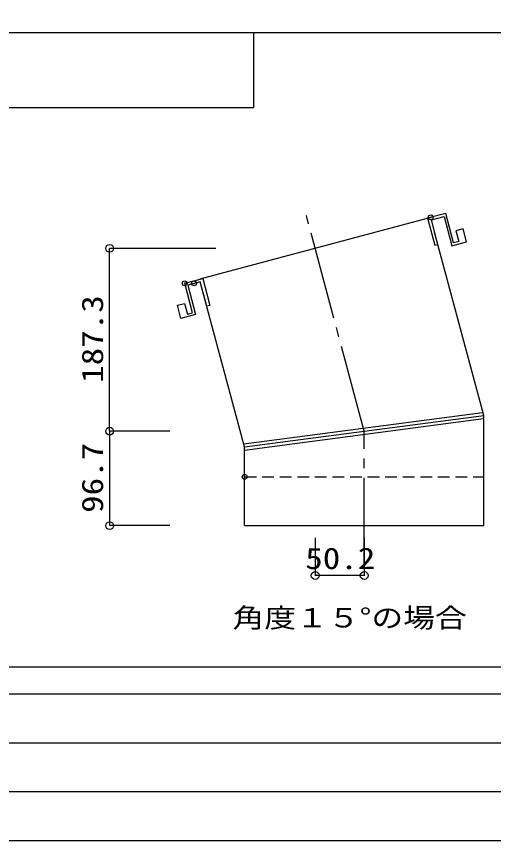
# Model space of a CAD drawing. Units: millimetres at full size, sheet at 1:10. Extents: x -2000 to 2000, y -1400 to 1400.
# Drawn here: x -1357 to -869, y -1400 to -556 of the extents above; entities that cross this region are included whole.
import ezdxf
from ezdxf.enums import TextEntityAlignment as Align

# ---------------------------------------------------------------- set-up
doc = ezdxf.new("R2010")
doc.units = ezdxf.units.MM
doc.header["$LTSCALE"] = 10
doc.header["$PDMODE"] = 32
doc.header["$PDSIZE"] = 5
doc.linetypes.add('CHAIN2', pattern=[12, 9, -1, 1, -1])
doc.linetypes.add('DASHED1', pattern=[1.8, 1.2, -0.6])
for name, color, linetype in [('0-3_ドーム', 7, 'Continuous'), ('8-0', 7, 'Continuous'), ('F-F', 7, 'Continuous')]:
    doc.layers.add(name, color=color, linetype=linetype)
doc.styles.add('ＭＳ ゴシック', font='')
doc.styles.get('ＭＳ ゴシック').set_extended_font_data('MS Gothic')

msp = doc.modelspace()

# ---------------------------------------------------------------- linework, layer by layer
at = {"layer": '0-3_ドーム', "linetype": 'CHAIN2'}
for p, q in [((-1001.12, -980.84), (-1060.37, -759.71)), ((-1001.12, -1118.71), (-1001.12, -980.84))]:
    msp.add_line(p, q, dxfattribs=at)
at = {"layer": '0-3_ドーム'}
for p, q in [((-1153.1, -793.51), (-1262.07, -793.51)), ((-1261.89, -980.81), (-1261.89, -793.51)), ((-1200.38, -980.81), (-1262.07, -980.81)), ((-1200.45, -980.81), (-1262.07, -980.81)), ((-1261.89, -980.81), (-1261.89, -1077.51)), ((-1200.38, -1077.51), (-1262.07, -1077.51)), ((-1051.32, -1089.94), (-1051.32, -1128.75)), ((-1001.12, -1089.94), (-1001.12, -1128.75)), ((-1001.12, -1128.57), (-1051.32, -1128.57))]:
    msp.add_line(p, q, dxfattribs=at)
at = {"layer": '0-3_ドーム', "linetype": 'DASHED1'}
msp.add_line((-1123.62, -1027.51), (-878.62, -1027.51), dxfattribs=at)
at = {"layer": '0-3_ドーム'}
for points in [[(-1957.61, -572.51), (-92.61, -572.51), (-92.61, -1222.51), (-1957.61, -1222.51)], [(-1957.61, -572.51), (-1114.61, -572.51), (-1114.61, -649.51), (-1957.61, -649.51)], [(-919.38, -760.77), (-911.28, -791), (-896.25, -786.98), (-899.88, -773.45), (-907.14, -775.4), (-904.17, -786.47), (-909.52, -787.9), (-917.62, -757.67), (-936.13, -762.63), (-928.72, -790.28), (-925.58, -789.44), (-932.34, -764.24)], [(-1181.95, -831.13), (-1173.85, -861.36), (-1188.87, -865.38), (-1192.49, -851.86), (-1185.23, -849.92), (-1182.27, -860.98), (-1176.92, -859.55), (-1185.02, -829.32), (-1166.5, -824.36), (-1159.1, -852.01), (-1162.24, -852.85), (-1168.99, -827.65)]]:
    msp.add_lwpolyline(points, close=True, dxfattribs=at)
for centre in [(-1261.89, -793.51), (-1261.89, -980.81), (-1261.89, -980.81), (-1261.89, -1077.51), (-1051.32, -1128.57), (-1001.12, -1128.57)]:
    msp.add_circle(centre, 4, dxfattribs=at)
for p in [(-932.99, -761.79), (-1185.02, -829.32), (-1175.47, -829.39), (-1123.62, -1027.51)]:
    msp.add_point(p, dxfattribs=at)
at = {"layer": '8-0'}
for p, q in [((-2000, -1249.79), (2000, -1249.79)), ((-1647.34, -1299.79), (-150.04, -1299.79)), ((-1647.34, -1349.79), (-150.04, -1349.79))]:
    msp.add_line(p, q, dxfattribs=at)
msp.add_lwpolyline([(-2000, -1400), (2000, -1400), (2000, 1400), (-2000, 1400)], close=True, dxfattribs=at)
at = {"layer": 'F-F'}
for p, q in [((-932.99, -761.79), (-1169.64, -825.2)), ((-878.62, -964.71), (-928.96, -776.83)), ((-1169.28, -825.1), (-1169.64, -825.2)), ((-1123.62, -996.96), (-1168.99, -827.65)), ((-1124.5, -993.68), (-879.96, -961.48)), ((-1123.62, -996.96), (-878.62, -964.71)), ((-879.08, -968.19), (-1123.62, -1000.38)), ((-1123.62, -1077.51), (-1123.62, -996.96))]:
    msp.add_line(p, q, dxfattribs=at)
msp.add_lwpolyline([(-1123.62, -1077.51), (-878.62, -1077.51), (-878.62, -964.71)], dxfattribs=at)

# ---------------------------------------------------------------- texts
at = {"layer": '0-3_ドーム', "style": 'ＭＳ ゴシック', "width": 1.2}
for s, p in [('187.3', (-1261.98, -931.28)), ('96.7', (-1261.98, -1064.45))]:
    msp.add_text(s, height=21.99, rotation=90, dxfattribs=at).set_placement(p, align=Align.BOTTOM_LEFT)
for s, height, p in [('50.2', 21.99, (-1061.52, -1128.57)), ('角度１５°の場合', 19.9, (-1136.08, -1187.79))]:
    msp.add_text(s, height=height, dxfattribs=at).set_placement(p, align=Align.BOTTOM_LEFT)

doc.saveas('drawing.dxf')
